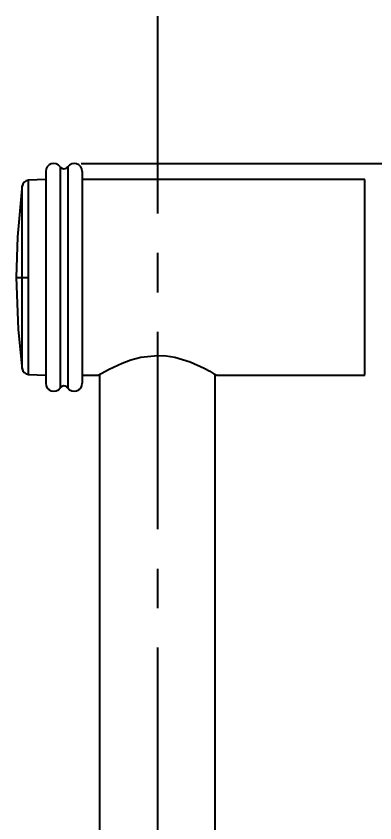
# Model space of a CAD drawing. Extents: x -6747 to -3513, y -1495 to -37.
# Drawn here: x -6744.37 to -6728.63, y -1346.83 to -1311.42 of the extents above; entities that cross this region are included whole.
import ezdxf

# ---------------------------------------------------------------- set-up
doc = ezdxf.new("R2010")
doc.units = 0
doc.header["$LTSCALE"] = 23.1
doc.header["$MEASUREMENT"] = 0
doc.linetypes.add('CENTER', pattern=[0.6, 0.375, -0.075, 0.075, -0.075])
doc.layers.get('0').update_dxf_attribs({"linetype": 'CONTINUOUS'})
doc.layers.get('Defpoints').update_dxf_attribs({"linetype": 'CONTINUOUS'})
doc.styles.get("Standard").update_dxf_attribs({"font": 'txt.shx', "bigfont": 'whgtxt.shx'})
doc.dimstyles.get("Standard").update_dxf_attribs({"dimtxt": 2.5, "dimasz": 0.18, "dimexe": 0.18, "dimexo": 0.0625, "dimgap": 0.09, "dimtad": 0, "dimtih": 1, "dimtoh": 1, "dimdec": 4, "dimzin": 0, "dimdsep": 46, "dimtxsty": 'Standard', "dimcen": 0.09, "dimadec": 0, "dimazin": 0, "dimtp": 0.001, "dimtm": 0.001, "dimtfac": 1, "dimtdec": 4, "dimtofl": 0, "dimtmove": 0, "dimatfit": 0, "dimfxl": 0, "dimtolj": 1, "dimtzin": 0, "dimarcsym": 0})

# ---------------------------------------------------------------- blocks, each defined once
blk = doc.blocks.new('*D58')
at = {"color": 2, "lineweight": -2}
for p, q in [((-6741.523, -1317.885), (-6701.554, -1317.885)), ((-6702.554, -1461.385), (-6702.554, -1320.385)), ((-6741.523, -1463.885), (-6701.554, -1463.885))]:
    blk.add_line(p, q, dxfattribs=at)
at = {"color": 2}
for points in [[(-6702.97, -1320.385), (-6702.137, -1320.385), (-6702.554, -1317.885)], [(-6702.97, -1461.385), (-6702.137, -1461.385), (-6702.554, -1463.885)]]:
    blk.add_solid(points, dxfattribs=at)
at = {"layer": 'Defpoints', "color": 0}
for p in [(-6741.823, -1317.885), (-6702.554, -1317.885), (-6741.823, -1463.885)]:
    blk.add_point(p, dxfattribs=at)
at = {"color": 2, "insert": (-6704.704, -1390.885), "char_height": 2.3, "attachment_point": 5, "rotation": 90}
blk.add_mtext('\\A1;730', dxfattribs=at)

msp = doc.modelspace()

# ---------------------------------------------------------------- linework, layer by layer
at = {"color": 1, "linetype": 'CENTER'}
msp.add_line((-6738.173, -1311.418), (-6738.173, -1475.171), dxfattribs=at)
at = {"color": 2}
for p, q in [((-6742.437, -1318.033), (-6742.437, -1327.736)), ((-6742.11, -1318.033), (-6742.11, -1327.736)), ((-6743.825, -1322.885), (-6743.825, -1318.624)), ((-6743.825, -1327.145), (-6743.825, -1322.885))]:
    msp.add_line(p, q, dxfattribs=at)
for p, q in [((-6743.073, -1318.235), (-6743.073, -1322.885)), ((-6743.073, -1318.585), (-6743.825, -1318.624)), ((-6729.073, -1318.585), (-6741.473, -1318.585)), ((-6729.073, -1322.885), (-6729.073, -1318.585)), ((-6743.073, -1322.885), (-6743.073, -1327.535)), ((-6741.473, -1322.885), (-6741.473, -1327.535)), ((-6729.073, -1327.185), (-6729.073, -1322.885)), ((-6743.825, -1327.145), (-6743.073, -1327.185)), ((-6741.473, -1327.185), (-6740.767, -1327.185)), ((-6740.713, -1327.149), (-6740.713, -1357.553)), ((-6735.633, -1357.553), (-6735.633, -1327.149)), ((-6735.58, -1327.185), (-6729.073, -1327.185))]:
    msp.add_line(p, q)
at = {"flags": 128}
for points in [[(-6744.102, -1318.844), (-6744.32, -1321.102), (-6744.373, -1322.885)], [(-6744.373, -1322.885), (-6744.288, -1325.153), (-6744.102, -1326.925)], [(-6740.767, -1327.181), (-6740.772, -1327.184), (-6740.635, -1327.102), (-6740.297, -1326.915), (-6739.726, -1326.645), (-6739.341, -1326.503), (-6738.897, -1326.385), (-6738.173, -1326.31), (-6737.79, -1326.331), (-6737.407, -1326.394), (-6736.732, -1326.6), (-6736.125, -1326.875), (-6735.876, -1327.009), (-6735.69, -1327.115), (-6735.598, -1327.17), (-6735.58, -1327.181)]]:
    msp.add_lwpolyline(points, dxfattribs=at)
at = {"color": 2, "flags": 128}
msp.add_lwpolyline([(-6744.107, -1322.885), (-6744.107, -1322.502), (-6744.107, -1322.109), (-6744.107, -1321.764), (-6744.107, -1321.437), (-6744.107, -1321.172), (-6744.107, -1320.887), (-6744.107, -1320.666), (-6744.107, -1320.349), (-6744.107, -1320.199), (-6744.107, -1320.127), (-6744.107, -1320.109), (-6744.107, -1320.104), (-6744.107, -1320.102), (-6744.107, -1320.102), (-6744.107, -1320.102), (-6744.107, -1320.102), (-6744.107, -1320.102), (-6744.107, -1320.102), (-6744.107, -1320.102), (-6744.107, -1320.096), (-6744.107, -1320.045), (-6744.107, -1319.88), (-6744.107, -1319.633), (-6744.107, -1319.423), (-6744.107, -1319.309), (-6744.107, -1319.203), (-6744.107, -1319.067), (-6744.107, -1318.964), (-6744.107, -1318.908), (-6744.107, -1318.885), (-6744.107, -1318.887)], dxfattribs=at)
for centre, radius, start, end in [((-6742.723, -1318.235), 0.35, 35.0968, 180), ((-6742.273, -1317.918), 0.2, 215.0968, 324.9032), ((-6741.823, -1318.235), 0.35, 0, 144.9032), ((-6743.81, -1318.924), 0.3, 93.0063, 173.1071), ((-6743.81, -1326.846), 0.3, 186.891, 266.9956), ((-6742.723, -1327.535), 0.35, 180, 324.9032), ((-6741.823, -1327.535), 0.35, 215.0968, 0), ((-6742.273, -1327.851), 0.2, 35.0968, 144.9032)]:
    msp.add_arc(centre, radius, start, end)
msp.add_open_spline([(-6741.473, -1318.237), (-6741.473, -1318.236), (-6741.473, -1318.234), (-6741.473, -1318.259), (-6741.473, -1318.317), (-6741.473, -1318.405), (-6741.473, -1318.504), (-6741.473, -1318.604), (-6741.473, -1318.697), (-6741.473, -1318.8), (-6741.473, -1318.919), (-6741.473, -1319.056), (-6741.473, -1319.209), (-6741.473, -1319.352), (-6741.473, -1319.481), (-6741.473, -1319.664), (-6741.473, -1319.932), (-6741.473, -1320.304), (-6741.473, -1320.706), (-6741.473, -1321.256), (-6741.473, -1321.982), (-6741.473, -1322.579), (-6741.473, -1322.885)], degree=3, knots=[0, 0, 0, 0, 0.015986, 0.070725, 0.125515, 0.175309, 0.225158, 0.25607, 0.28691, 0.317753, 0.34867, 0.3848, 0.420867, 0.455028, 0.477544, 0.500182, 0.563023, 0.625768, 0.69038, 0.755057, 0.874653, 1, 1, 1, 1])
at = {"color": 2}
msp.add_open_spline([(-6744.373, -1322.885), (-6744.373, -1322.885), (-6744.283, -1322.885), (-6744.107, -1322.885)], degree=3, dxfattribs=at)
for points, knots in [([(-6744.107, -1322.885), (-6744.103, -1322.885), (-6744.093, -1322.885), (-6744.062, -1322.885), (-6744.04, -1322.885), (-6743.987, -1322.885), (-6743.956, -1322.885), (-6743.891, -1322.885), (-6743.857, -1322.885), (-6743.825, -1322.885)], [0, 0, 0, 0, 0.25, 0.25, 0.5, 0.5, 0.75, 0.75, 1, 1, 1, 1]), ([(-6744.107, -1326.882), (-6744.107, -1326.881), (-6744.107, -1326.879), (-6744.107, -1326.823), (-6744.107, -1326.723), (-6744.107, -1326.602), (-6744.107, -1326.476), (-6744.107, -1326.347), (-6744.107, -1326.161), (-6744.107, -1325.921), (-6744.107, -1325.624), (-6744.107, -1325.281), (-6744.107, -1324.864), (-6744.107, -1324.3), (-6744.107, -1323.637), (-6744.107, -1323.13), (-6744.107, -1322.885)], [0, 0, 0, 0, 0.048565, 0.120926, 0.187794, 0.250063, 0.291607, 0.333052, 0.381224, 0.458042, 0.520026, 0.58484, 0.672425, 0.758408, 0.882737, 1, 1, 1, 1])]:
    msp.add_open_spline(points, degree=3, knots=knots, dxfattribs=at)

# ---------------------------------------------------------------- dimensions: what is measured, and where the dimension line sits
dim = msp.add_linear_dim(base=(-6702.554, -1317.885), p1=(-6741.823, -1463.885), p2=(-6741.823, -1317.885), angle=90, dimstyle='Standard', override={"dimtxt": 2.3, "dimasz": 2.5, "dimexe": 1, "dimexo": 0.3, "dimgap": 1, "dimtad": 1, "dimtih": 0, "dimtoh": 0, "dimdec": 0, "dimlfac": 5, "dimcen": 0, "dimclrd": 2, "dimclre": 2, "dimclrt": 2, "dimtp": 0.1, "dimtm": 0, "dimtfac": 0.5, "dimtdec": 2, "dimatfit": 3})
dim.commit()
dim.dimension.update_dxf_attribs({"geometry": '*D58', "text_midpoint": (-6704.704, -1390.885)})

doc.saveas('drawing.dxf')
